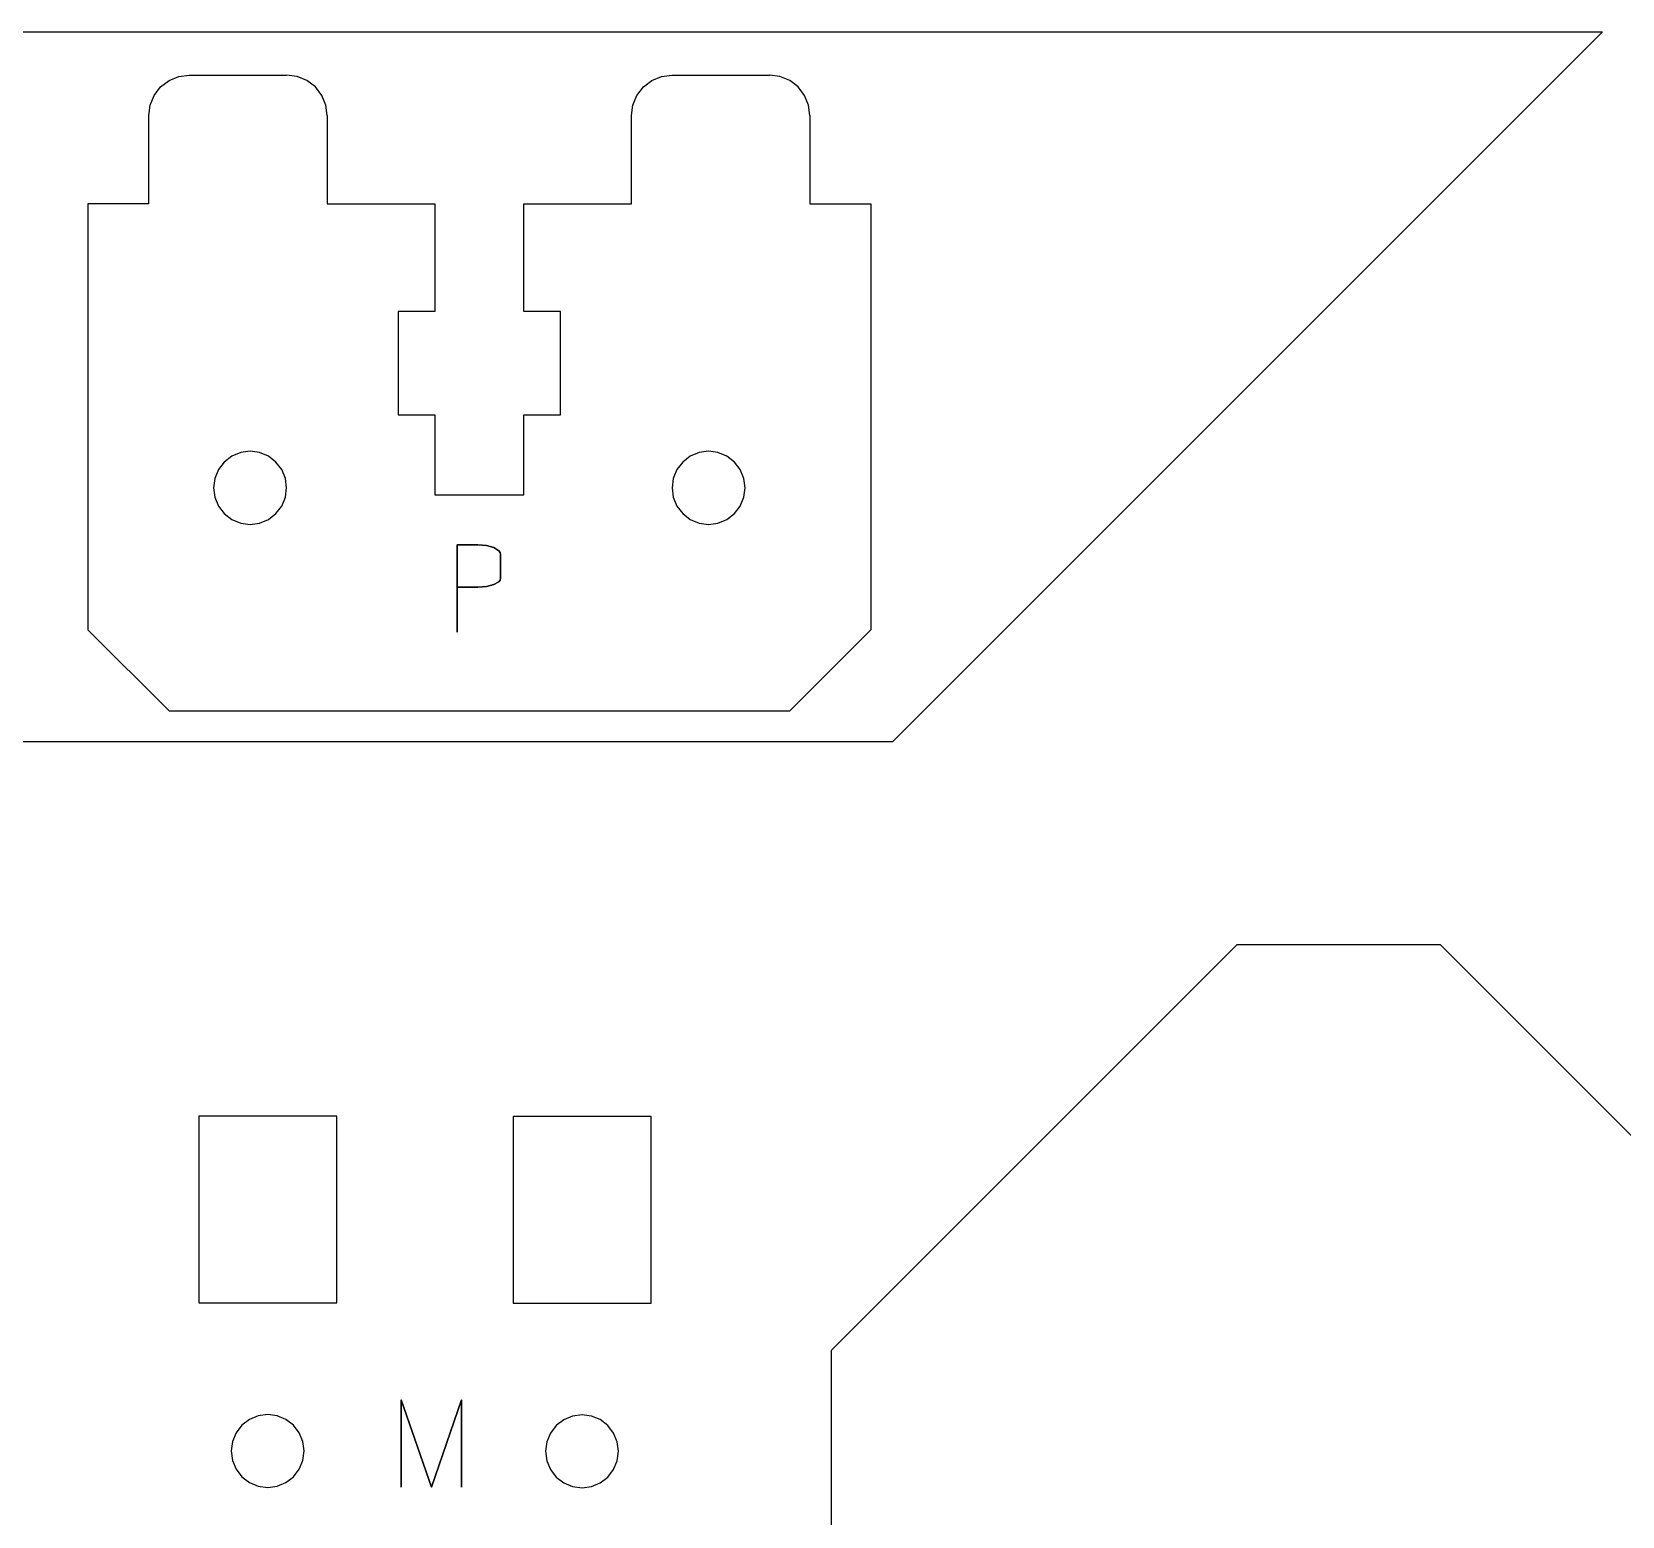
# Model space of a CAD drawing. Header units: millimetres. Extents: x -406 to 406, y -462 to 462.
# Drawn here: x 20.6 to 99, y 296.5 to 369.7 of the extents above; entities that cross this region are included whole.
import ezdxf

# ---------------------------------------------------------------- set-up
doc = ezdxf.new("R2010")
doc.units = ezdxf.units.MM
doc.header["$MEASUREMENT"] = 0

msp = doc.modelspace()

# ---------------------------------------------------------------- linework, layer by layer
for p, q in [((-17.994, 369.713), (98.006, 369.713)), ((98.006, 369.713), (63.006, 334.713)), ((26.606, 366.58), (26.924, 366.995)), ((26.924, 366.995), (27.338, 367.312)), ((27.338, 367.312), (27.82, 367.512)), ((27.82, 367.512), (28.338, 367.58)), ((28.338, 367.58), (33.138, 367.58)), ((33.655, 367.512), (33.138, 367.58)), ((34.138, 367.312), (33.655, 367.512)), ((34.552, 366.995), (34.138, 367.312)), ((34.87, 366.58), (34.552, 366.995)), ((50.406, 366.58), (50.724, 366.995)), ((50.724, 366.995), (51.138, 367.312)), ((51.138, 367.312), (51.62, 367.512)), ((51.62, 367.512), (52.138, 367.58)), ((52.138, 367.58), (56.938, 367.58)), ((57.455, 367.512), (56.938, 367.58)), ((57.938, 367.312), (57.455, 367.512)), ((58.352, 366.995), (57.938, 367.312)), ((58.67, 366.58), (58.352, 366.995)), ((26.406, 366.098), (26.606, 366.58)), ((35.07, 366.098), (34.87, 366.58)), ((50.206, 366.098), (50.406, 366.58)), ((58.87, 366.098), (58.67, 366.58)), ((26.338, 365.58), (26.406, 366.098)), ((26.338, 361.23), (26.338, 365.58)), ((35.138, 365.58), (35.07, 366.098)), ((35.138, 365.58), (35.138, 361.23)), ((50.138, 365.58), (50.206, 366.098)), ((50.138, 361.23), (50.138, 365.58)), ((58.938, 365.58), (58.87, 366.098)), ((58.938, 365.58), (58.938, 361.23)), ((26.338, 361.23), (23.338, 361.23)), ((23.338, 361.23), (23.338, 340.23)), ((35.138, 361.23), (40.438, 361.23)), ((40.438, 361.23), (40.438, 355.93)), ((44.838, 361.23), (50.138, 361.23)), ((44.838, 355.93), (44.838, 361.23)), ((58.938, 361.23), (61.938, 361.23)), ((61.938, 361.23), (61.938, 340.23)), ((38.638, 355.93), (38.638, 350.83)), ((40.438, 355.93), (38.638, 355.93)), ((46.638, 355.93), (44.838, 355.93)), ((46.638, 350.83), (46.638, 355.93)), ((38.638, 350.83), (40.438, 350.83)), ((40.438, 350.83), (40.438, 346.88)), ((44.838, 350.83), (46.638, 350.83)), ((44.838, 346.88), (44.838, 350.83)), ((30.872, 348.969), (30.438, 348.789)), ((31.338, 349.03), (30.872, 348.969)), ((31.804, 348.969), (31.338, 349.03)), ((32.238, 348.789), (31.804, 348.969)), ((53.472, 348.969), (53.038, 348.789)), ((53.938, 349.03), (53.472, 348.969)), ((54.404, 348.969), (53.938, 349.03)), ((54.838, 348.789), (54.404, 348.969)), ((30.065, 348.503), (29.779, 348.13)), ((30.438, 348.789), (30.065, 348.503)), ((32.611, 348.503), (32.238, 348.789)), ((32.897, 348.13), (32.611, 348.503)), ((52.665, 348.503), (52.379, 348.13)), ((53.038, 348.789), (52.665, 348.503)), ((55.211, 348.503), (54.838, 348.789)), ((55.497, 348.13), (55.211, 348.503)), ((29.599, 347.696), (29.538, 347.23)), ((29.779, 348.13), (29.599, 347.696)), ((33.076, 347.696), (32.897, 348.13)), ((33.138, 347.23), (33.076, 347.696)), ((52.199, 347.696), (52.138, 347.23)), ((52.379, 348.13), (52.199, 347.696)), ((55.676, 347.696), (55.497, 348.13)), ((55.738, 347.23), (55.676, 347.696)), ((29.538, 347.23), (29.599, 346.765)), ((29.599, 346.765), (29.779, 346.33)), ((32.897, 346.33), (33.076, 346.765)), ((33.076, 346.765), (33.138, 347.23)), ((40.438, 346.88), (44.838, 346.88)), ((52.138, 347.23), (52.199, 346.765)), ((52.199, 346.765), (52.379, 346.33)), ((55.497, 346.33), (55.676, 346.765)), ((55.676, 346.765), (55.738, 347.23)), ((29.779, 346.33), (30.065, 345.958)), ((30.065, 345.958), (30.438, 345.672)), ((32.238, 345.672), (32.611, 345.958)), ((32.611, 345.958), (32.897, 346.33)), ((52.379, 346.33), (52.665, 345.958)), ((52.665, 345.958), (53.038, 345.672)), ((54.838, 345.672), (55.211, 345.958)), ((55.211, 345.958), (55.497, 346.33)), ((30.438, 345.672), (30.872, 345.492)), ((30.872, 345.492), (31.338, 345.43)), ((31.338, 345.43), (31.804, 345.492)), ((31.804, 345.492), (32.238, 345.672)), ((53.038, 345.672), (53.472, 345.492)), ((53.472, 345.492), (53.938, 345.43)), ((53.938, 345.43), (54.404, 345.492)), ((54.404, 345.492), (54.838, 345.672)), ((42.561, 344.428), (41.543, 344.428)), ((41.543, 344.428), (41.543, 342.336)), ((41.543, 340.12), (41.543, 344.428)), ((41.543, 344.428), (42.561, 344.428)), ((42.994, 344.393), (42.561, 344.428)), ((42.561, 344.428), (42.994, 344.393)), ((43.357, 344.287), (42.994, 344.393)), ((42.994, 344.393), (43.357, 344.287)), ((43.603, 344.132), (43.357, 344.287)), ((43.357, 344.287), (43.603, 344.132)), ((43.665, 344.043), (43.603, 344.132)), ((43.603, 344.132), (43.665, 344.043)), ((43.685, 343.947), (43.665, 344.043)), ((43.665, 344.043), (43.685, 343.947)), ((43.685, 342.779), (43.685, 343.947)), ((43.685, 343.947), (43.685, 342.779)), ((43.603, 342.599), (43.665, 342.684)), ((43.665, 342.684), (43.603, 342.599)), ((43.665, 342.684), (43.685, 342.779)), ((43.685, 342.779), (43.665, 342.684)), ((41.543, 342.336), (42.561, 342.336)), ((42.561, 342.336), (41.543, 342.336)), ((41.543, 342.336), (41.543, 340.12)), ((42.994, 342.367), (42.561, 342.336)), ((42.561, 342.336), (42.994, 342.366)), ((42.994, 342.366), (43.357, 342.458)), ((43.357, 342.458), (42.994, 342.367)), ((43.357, 342.458), (43.603, 342.599)), ((43.603, 342.599), (43.357, 342.458)), ((27.338, 336.23), (23.338, 340.23)), ((57.938, 336.23), (61.938, 340.23)), ((27.338, 336.23), (57.938, 336.23)), ((63.006, 334.713), (17.006, 334.713)), ((60.006, 304.713), (80.006, 324.713)), ((80.006, 324.713), (90.006, 324.713)), ((90.006, 324.713), (110.006, 304.713)), ((28.804, 316.246), (28.804, 307.046)), ((35.604, 316.246), (28.804, 316.246)), ((35.604, 307.046), (35.604, 316.246)), ((44.302, 316.231), (44.302, 307.031)), ((51.102, 316.231), (44.302, 316.231)), ((51.102, 307.031), (51.102, 316.231)), ((28.804, 307.046), (35.604, 307.046)), ((44.302, 307.031), (51.102, 307.031)), ((60.006, 294.713), (60.006, 304.713)), ((38.785, 297.962), (38.785, 302.27)), ((38.785, 302.27), (40.271, 297.962)), ((40.271, 297.962), (38.785, 302.27)), ((38.785, 302.27), (38.785, 297.962)), ((40.271, 297.962), (41.751, 302.27)), ((41.751, 302.27), (40.271, 297.962)), ((41.751, 302.27), (41.751, 297.962)), ((41.751, 297.962), (41.751, 302.27)), ((31.302, 301.305), (30.93, 301.019)), ((31.736, 301.485), (31.302, 301.305)), ((32.202, 301.547), (31.736, 301.485)), ((32.668, 301.485), (32.202, 301.547)), ((33.102, 301.306), (32.668, 301.485)), ((33.475, 301.02), (33.102, 301.306)), ((46.8, 301.29), (46.427, 301.004)), ((47.234, 301.47), (46.8, 301.29)), ((47.7, 301.532), (47.234, 301.47)), ((48.166, 301.47), (47.7, 301.532)), ((48.6, 301.291), (48.166, 301.47)), ((48.973, 301.005), (48.6, 301.291)), ((30.644, 300.646), (30.464, 300.212)), ((30.93, 301.019), (30.644, 300.646)), ((33.761, 300.647), (33.475, 301.02)), ((33.941, 300.213), (33.761, 300.647)), ((46.141, 300.631), (45.961, 300.197)), ((46.427, 301.004), (46.141, 300.631)), ((49.259, 300.632), (48.973, 301.005)), ((49.439, 300.198), (49.259, 300.632)), ((30.464, 300.212), (30.402, 299.746)), ((30.402, 299.746), (30.464, 299.281)), ((34.002, 299.747), (33.941, 300.213)), ((33.941, 299.281), (34.002, 299.747)), ((45.961, 300.197), (45.9, 299.731)), ((45.9, 299.731), (45.961, 299.265)), ((49.5, 299.732), (49.439, 300.198)), ((49.439, 299.266), (49.5, 299.732)), ((30.464, 299.281), (30.644, 298.846)), ((30.644, 298.846), (30.93, 298.474)), ((33.475, 298.474), (33.761, 298.847)), ((33.761, 298.847), (33.941, 299.281)), ((45.961, 299.265), (46.141, 298.831)), ((46.141, 298.831), (46.427, 298.459)), ((48.973, 298.459), (49.259, 298.832)), ((49.259, 298.832), (49.439, 299.266)), ((30.93, 298.474), (31.303, 298.188)), ((31.303, 298.188), (31.737, 298.008)), ((31.737, 298.008), (32.203, 297.947)), ((32.203, 297.947), (32.669, 298.008)), ((32.669, 298.008), (33.103, 298.188)), ((33.103, 298.188), (33.475, 298.474)), ((46.427, 298.459), (46.8, 298.173)), ((46.8, 298.173), (47.234, 297.993)), ((47.234, 297.993), (47.7, 297.932)), ((47.7, 297.932), (48.166, 297.993)), ((48.166, 297.993), (48.6, 298.173)), ((48.6, 298.173), (48.973, 298.459))]:
    msp.add_line(p, q)

doc.saveas('drawing.dxf')
